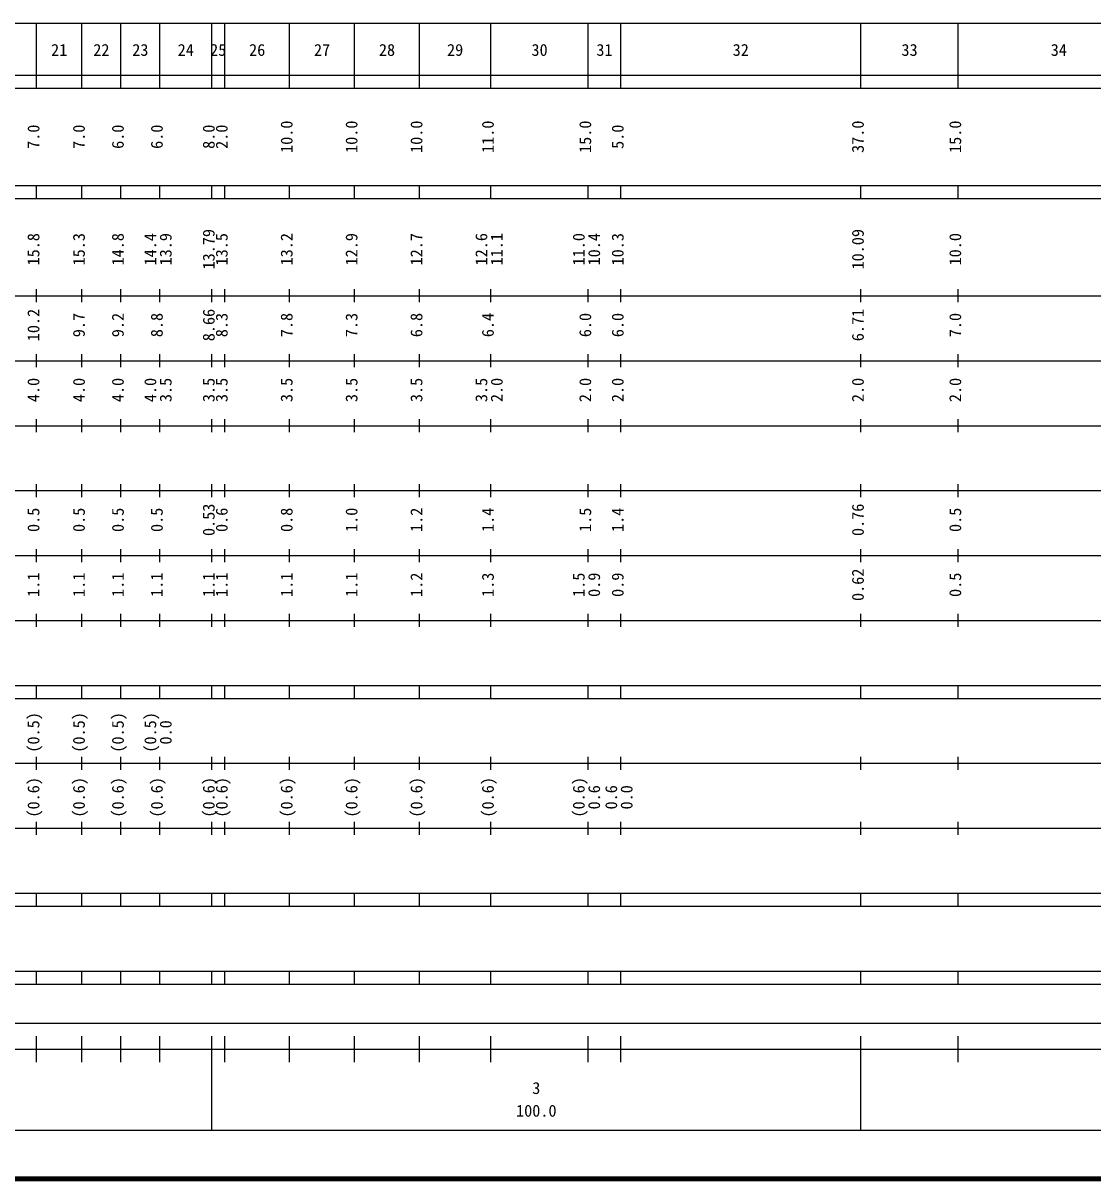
# Model space of a CAD drawing. Units: millimetres on the paper, enlarged 1000 times. Extents: x 40000 to 680000, y 20000 to 380000.
# Drawn here: x 238943 to 403743, y 20000 to 198000 of the extents above; entities that cross this region are included whole.
import ezdxf
from ezdxf.enums import TextEntityAlignment as Align

# ---------------------------------------------------------------- set-up
doc = ezdxf.new("R2010")
doc.units = ezdxf.units.MM
doc.header["$LTSCALE"] = 1000
doc.layers.add('M-TTL', color=2, linetype='Continuous', lineweight=140)
doc.layers.add('M-TTL-BAND', color=7, linetype='Continuous', lineweight=25)
doc.styles.add('ＭＳ ゴシック', font='')
doc.styles.get('ＭＳ ゴシック').set_extended_font_data('MS Gothic')

msp = doc.modelspace()

# ---------------------------------------------------------------- linework, layer by layer
at = {"layer": 'M-TTL'}
msp.add_line((40000, 20000), (680000, 20000), dxfattribs=at)
at = {"layer": 'M-TTL-BAND'}
for p, q in [((68000, 198000), (579000, 198000)), ((241000, 188000), (241000, 198000)), ((248000, 188000), (248000, 198000)), ((254000, 188000), (254000, 198000)), ((260000, 188000), (260000, 198000)), ((268000, 188000), (268000, 198000)), ((270000, 188000), (270000, 198000)), ((280000, 188000), (280000, 198000)), ((290000, 188000), (290000, 198000)), ((300000, 188000), (300000, 198000)), ((311000, 188000), (311000, 198000)), ((326000, 188000), (326000, 198000)), ((331000, 188000), (331000, 198000)), ((368000, 188000), (368000, 198000)), ((383000, 188000), (383000, 198000)), ((40000, 190000), (579000, 190000)), ((40000, 188000), (579000, 188000)), ((40000, 173000), (579000, 173000)), ((241000, 171000), (241000, 173000)), ((248000, 171000), (248000, 173000)), ((254000, 171000), (254000, 173000)), ((260000, 171000), (260000, 173000)), ((268000, 171000), (268000, 173000)), ((270000, 171000), (270000, 173000)), ((280000, 171000), (280000, 173000)), ((290000, 171000), (290000, 173000)), ((300000, 171000), (300000, 173000)), ((311000, 171000), (311000, 173000)), ((326000, 171000), (326000, 173000)), ((331000, 171000), (331000, 173000)), ((368000, 171000), (368000, 173000)), ((383000, 171000), (383000, 173000)), ((40000, 171000), (579000, 171000)), ((241000, 155000), (241000, 157000)), ((248000, 155000), (248000, 157000)), ((254000, 155000), (254000, 157000)), ((260000, 155000), (260000, 157000)), ((268000, 155000), (268000, 157000)), ((270000, 155000), (270000, 157000)), ((280000, 155000), (280000, 157000)), ((290000, 155000), (290000, 157000)), ((300000, 155000), (300000, 157000)), ((311000, 155000), (311000, 157000)), ((326000, 155000), (326000, 157000)), ((331000, 155000), (331000, 157000)), ((368000, 155000), (368000, 157000)), ((383000, 155000), (383000, 157000)), ((40000, 156000), (579000, 156000)), ((46000, 146000), (579000, 146000)), ((241000, 145000), (241000, 147000)), ((248000, 145000), (248000, 147000)), ((254000, 145000), (254000, 147000)), ((260000, 145000), (260000, 147000)), ((268000, 145000), (268000, 147000)), ((270000, 145000), (270000, 147000)), ((280000, 145000), (280000, 147000)), ((290000, 145000), (290000, 147000)), ((300000, 145000), (300000, 147000)), ((311000, 145000), (311000, 147000)), ((326000, 145000), (326000, 147000)), ((331000, 145000), (331000, 147000)), ((368000, 145000), (368000, 147000)), ((383000, 145000), (383000, 147000)), ((52000, 136000), (579000, 136000)), ((241000, 135000), (241000, 137000)), ((248000, 135000), (248000, 137000)), ((254000, 135000), (254000, 137000)), ((260000, 135000), (260000, 137000)), ((268000, 135000), (268000, 137000)), ((270000, 135000), (270000, 137000)), ((280000, 135000), (280000, 137000)), ((290000, 135000), (290000, 137000)), ((300000, 135000), (300000, 137000)), ((311000, 135000), (311000, 137000)), ((326000, 135000), (326000, 137000)), ((331000, 135000), (331000, 137000)), ((368000, 135000), (368000, 137000)), ((383000, 135000), (383000, 137000)), ((241000, 125000), (241000, 127000)), ((248000, 125000), (248000, 127000)), ((254000, 125000), (254000, 127000)), ((260000, 125000), (260000, 127000)), ((268000, 125000), (268000, 127000)), ((270000, 125000), (270000, 127000)), ((280000, 125000), (280000, 127000)), ((290000, 125000), (290000, 127000)), ((300000, 125000), (300000, 127000)), ((311000, 125000), (311000, 127000)), ((326000, 125000), (326000, 127000)), ((331000, 125000), (331000, 127000)), ((368000, 125000), (368000, 127000)), ((383000, 125000), (383000, 127000)), ((46000, 126000), (579000, 126000)), ((52000, 116000), (579000, 116000)), ((241000, 115000), (241000, 117000)), ((248000, 115000), (248000, 117000)), ((254000, 115000), (254000, 117000)), ((260000, 115000), (260000, 117000)), ((268000, 115000), (268000, 117000)), ((270000, 115000), (270000, 117000)), ((280000, 115000), (280000, 117000)), ((290000, 115000), (290000, 117000)), ((300000, 115000), (300000, 117000)), ((311000, 115000), (311000, 117000)), ((326000, 115000), (326000, 117000)), ((331000, 115000), (331000, 117000)), ((368000, 115000), (368000, 117000)), ((383000, 115000), (383000, 117000)), ((241000, 105000), (241000, 107000)), ((248000, 105000), (248000, 107000)), ((254000, 105000), (254000, 107000)), ((260000, 105000), (260000, 107000)), ((268000, 105000), (268000, 107000)), ((270000, 105000), (270000, 107000)), ((280000, 105000), (280000, 107000)), ((290000, 105000), (290000, 107000)), ((300000, 105000), (300000, 107000)), ((311000, 105000), (311000, 107000)), ((326000, 105000), (326000, 107000)), ((331000, 105000), (331000, 107000)), ((368000, 105000), (368000, 107000)), ((383000, 105000), (383000, 107000)), ((46000, 106000), (579000, 106000)), ((40000, 96000), (579000, 96000)), ((241000, 94000), (241000, 96000)), ((248000, 94000), (248000, 96000)), ((254000, 94000), (254000, 96000)), ((260000, 94000), (260000, 96000)), ((268000, 94000), (268000, 96000)), ((270000, 94000), (270000, 96000)), ((280000, 94000), (280000, 96000)), ((290000, 94000), (290000, 96000)), ((300000, 94000), (300000, 96000)), ((311000, 94000), (311000, 96000)), ((326000, 94000), (326000, 96000)), ((331000, 94000), (331000, 96000)), ((368000, 94000), (368000, 96000)), ((383000, 94000), (383000, 96000)), ((40000, 94000), (579000, 94000)), ((49000, 84000), (579000, 84000)), ((241000, 83000), (241000, 85000)), ((248000, 83000), (248000, 85000)), ((254000, 83000), (254000, 85000)), ((260000, 83000), (260000, 85000)), ((268000, 83000), (268000, 85000)), ((270000, 83000), (270000, 85000)), ((280000, 83000), (280000, 85000)), ((290000, 83000), (290000, 85000)), ((300000, 83000), (300000, 85000)), ((311000, 83000), (311000, 85000)), ((326000, 83000), (326000, 85000)), ((331000, 83000), (331000, 85000)), ((368000, 83000), (368000, 85000)), ((383000, 83000), (383000, 85000)), ((241000, 73000), (241000, 75000)), ((248000, 73000), (248000, 75000)), ((254000, 73000), (254000, 75000)), ((260000, 73000), (260000, 75000)), ((268000, 73000), (268000, 75000)), ((270000, 73000), (270000, 75000)), ((280000, 73000), (280000, 75000)), ((290000, 73000), (290000, 75000)), ((300000, 73000), (300000, 75000)), ((311000, 73000), (311000, 75000)), ((326000, 73000), (326000, 75000)), ((331000, 73000), (331000, 75000)), ((368000, 73000), (368000, 75000)), ((383000, 73000), (383000, 75000)), ((40000, 74000), (579000, 74000)), ((40000, 64000), (579000, 64000)), ((241000, 62000), (241000, 64000)), ((248000, 62000), (248000, 64000)), ((254000, 62000), (254000, 64000)), ((260000, 62000), (260000, 64000)), ((268000, 62000), (268000, 64000)), ((270000, 62000), (270000, 64000)), ((280000, 62000), (280000, 64000)), ((290000, 62000), (290000, 64000)), ((300000, 62000), (300000, 64000)), ((311000, 62000), (311000, 64000)), ((326000, 62000), (326000, 64000)), ((331000, 62000), (331000, 64000)), ((368000, 62000), (368000, 64000)), ((383000, 62000), (383000, 64000)), ((40000, 62000), (579000, 62000)), ((40000, 52000), (579000, 52000)), ((241000, 50000), (241000, 52000)), ((248000, 50000), (248000, 52000)), ((254000, 50000), (254000, 52000)), ((260000, 50000), (260000, 52000)), ((268000, 50000), (268000, 52000)), ((270000, 50000), (270000, 52000)), ((280000, 50000), (280000, 52000)), ((290000, 50000), (290000, 52000)), ((300000, 50000), (300000, 52000)), ((311000, 50000), (311000, 52000)), ((326000, 50000), (326000, 52000)), ((331000, 50000), (331000, 52000)), ((368000, 50000), (368000, 52000)), ((383000, 50000), (383000, 52000)), ((40000, 50000), (579000, 50000)), ((71000, 44000), (565000, 44000)), ((241000, 38000), (241000, 42000)), ((248000, 38000), (248000, 42000)), ((254000, 38000), (254000, 42000)), ((260000, 38000), (260000, 42000)), ((268000, 27500), (268000, 42000)), ((270000, 38000), (270000, 42000)), ((280000, 38000), (280000, 42000)), ((290000, 38000), (290000, 42000)), ((300000, 38000), (300000, 42000)), ((311000, 38000), (311000, 42000)), ((326000, 38000), (326000, 42000)), ((331000, 38000), (331000, 42000)), ((368000, 27500), (368000, 42000)), ((383000, 38000), (383000, 42000)), ((40000, 40000), (579000, 40000)), ((68000, 27500), (579000, 27500))]:
    msp.add_line(p, q, dxfattribs=at)

# ---------------------------------------------------------------- texts
at = {"layer": 'M-TTL-BAND', "style": 'ＭＳ ゴシック'}
for s, p in [('21', (244500, 192405)), ('22', (251000, 192405)), ('23', (257000, 192405)), ('24', (264000, 192405)), ('25', (269000, 192405)), ('26', (275000, 192405)), ('27', (285000, 192405)), ('28', (295000, 192405)), ('29', (305500, 192405)), ('30', (318500, 192405)), ('31', (328500, 192405)), ('32', (349500, 192405)), ('33', (375500, 192405)), ('34', (398500, 192405)), ('3', (318000, 32523)), ('100.0', (318000, 29033))]:
    msp.add_text(s, height=1833, dxfattribs=at).set_placement(p, align=Align.BOTTOM_CENTER)
for s, p in [('7.0', (242000, 180500)), ('7.0', (249000, 180500)), ('6.0', (255000, 180500)), ('6.0', (261000, 180500)), ('8.0', (269000, 180500)), ('2.0', (271000, 180500)), ('10.0', (281000, 180500)), ('10.0', (291000, 180500)), ('10.0', (301000, 180500)), ('11.0', (312000, 180500)), ('15.0', (327000, 180500)), ('5.0', (332000, 180500)), ('37.0', (369000, 180500)), ('15.0', (384000, 180500)), ('15.8', (242000, 163174)), ('14.8', (255000, 163174)), ('14.4', (260000, 163174)), ('13.79', (269000, 163174)), ('13.2', (281000, 163174)), ('12.6', (311000, 163174)), ('11.1', (313370, 163174)), ('10.4', (328370, 163174)), ('10.09', (369000, 163174)), ('15.3', (249000, 163174)), ('13.9', (262370, 163174)), ('13.5', (271000, 163174)), ('12.9', (291000, 163174)), ('12.7', (301000, 163174)), ('11.0', (326000, 163174)), ('10.3', (332000, 163174)), ('10.0', (384000, 163174)), ('10.2', (242000, 151500)), ('9.7', (249000, 151500)), ('9.2', (255000, 151500)), ('8.8', (261000, 151500)), ('8.66', (269000, 151500)), ('8.3', (271000, 151500)), ('7.8', (281000, 151500)), ('7.3', (291000, 151500)), ('6.8', (301000, 151500)), ('6.4', (312000, 151500)), ('6.0', (327000, 151500)), ('6.0', (332000, 151500)), ('6.71', (369000, 151500)), ('7.0', (384000, 151500)), ('4.0', (242000, 141500)), ('4.0', (249000, 141500)), ('4.0', (255000, 141500)), ('4.0', (260000, 141500)), ('3.5', (262370, 141500)), ('3.5', (269000, 141500)), ('3.5', (271000, 141500)), ('3.5', (281000, 141500)), ('3.5', (291000, 141500)), ('3.5', (301000, 141500)), ('3.5', (311000, 141500)), ('2.0', (313370, 141500)), ('2.0', (327000, 141500)), ('2.0', (332000, 141500)), ('2.0', (369000, 141500)), ('2.0', (384000, 141500)), ('0.5', (242000, 121500)), ('0.5', (249000, 121500)), ('0.5', (255000, 121500)), ('0.5', (261000, 121500)), ('0.53', (269000, 121500)), ('0.6', (271000, 121500)), ('0.8', (281000, 121500)), ('1.0', (291000, 121500)), ('1.2', (301000, 121500)), ('1.4', (312000, 121500)), ('1.5', (327000, 121500)), ('1.4', (332000, 121500)), ('0.76', (369000, 121500)), ('0.5', (384000, 121500)), ('1.1', (242000, 111500)), ('1.1', (249000, 111500)), ('1.1', (255000, 111500)), ('1.1', (261000, 111500)), ('1.1', (269000, 111500)), ('1.1', (271000, 111500)), ('1.1', (281000, 111500)), ('1.1', (291000, 111500)), ('1.2', (301000, 111500)), ('1.3', (312000, 111500)), ('1.5', (326000, 111500)), ('0.9', (328370, 111500)), ('0.9', (332000, 111500)), ('0.62', (369000, 111500)), ('0.5', (384000, 111500)), ('(0.5)', (242000, 88764)), ('(0.5)', (249000, 88764)), ('(0.5)', (255000, 88764)), ('(0.5)', (260000, 88764)), ('0.0', (262370, 88764)), ('(0.6)', (242000, 78764)), ('(0.6)', (249000, 78764)), ('(0.6)', (255000, 78764)), ('(0.6)', (261000, 78764)), ('(0.6)', (269000, 78764)), ('(0.6)', (271000, 78764)), ('(0.6)', (281000, 78764)), ('(0.6)', (291000, 78764)), ('(0.6)', (301000, 78764)), ('(0.6)', (312000, 78764)), ('(0.6)', (326000, 78764)), ('0.6', (328370, 78764)), ('0.6', (331000, 78764)), ('0.0', (333370, 78764))]:
    msp.add_text(s, height=1833, rotation=90, dxfattribs=at).set_placement(p, align=Align.BOTTOM_CENTER)

doc.saveas('drawing.dxf')
